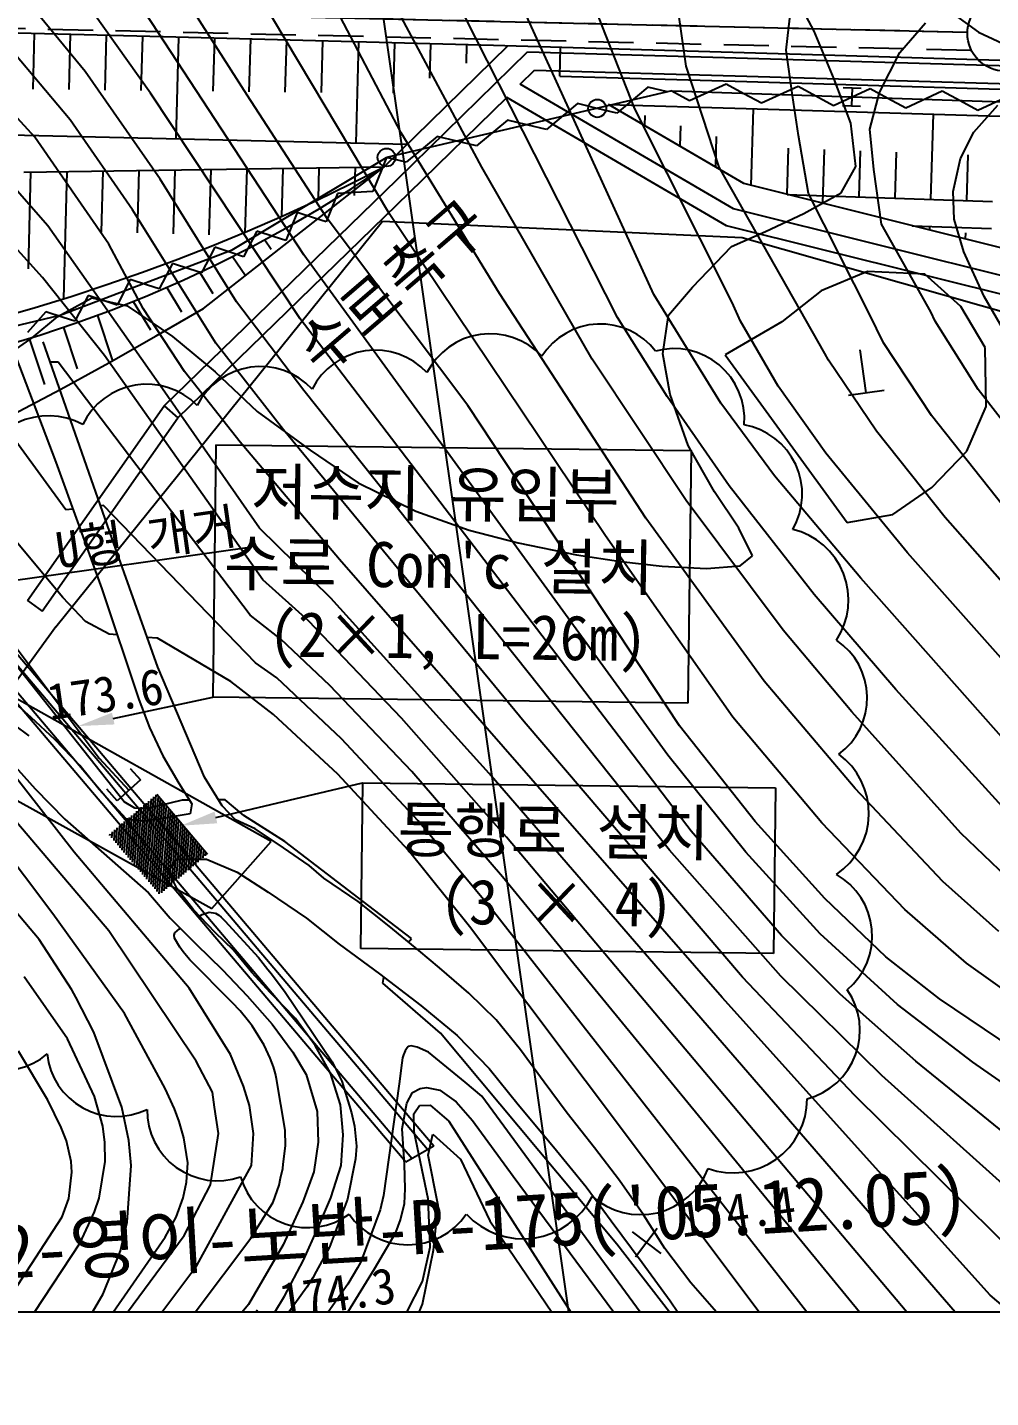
# Model space of a CAD drawing. Header units: millimetres. Extents: x 12262 to 13058, y 1103 to 1809.
# Drawn here: x 12948.3 to 13001.7, y 1401.6 to 1477.6 of the extents above; entities that cross this region are included whole.
import ezdxf
from ezdxf.xclip import XClip

# ---------------------------------------------------------------- set-up
doc = ezdxf.new("R2010")
doc.units = ezdxf.units.MM
doc.header["$LTSCALE"] = 10
doc.header["$MEASUREMENT"] = 0
doc.header["$XCLIPFRAME"] = 2
doc.linetypes.add('HIDDEN', pattern=[0.375, 0.25, -0.125])
doc.layers.add('TX-PAPR', color=2, linetype='Continuous', plot=False)
doc.layers.add('TZ-BASE', color=253, linetype='Continuous')
doc.layers.add('TZ-CABL', color=4, linetype='Continuous')
doc.styles.add('HANA', font='GulimChe.ttf')
doc.linetypes.add('ZIGZAG', pattern='A,0.0001,-0.2,[131,ltypeshp.shx,S=0.2,R=0,X=-0.2,Y=0],-0.4,[131,ltypeshp.shx,S=0.2,R=180,X=0.2,Y=0],-0.2', length=0.8001)

# ---------------------------------------------------------------- blocks, each defined once
blk = doc.blocks.new('JD-GJG5SREGSF3')
at = {"layer": 'TZ-BASE'}
for p, q in [((645.343, -178.789), (593.239, 185.922)), ((603.683, -6.138, -73), (594.579, 4.957, -73)), ((621.229, -9.541, -68), (613.74, 4.719, -68)), ((602.852, -8.82, -74), (592.499, 3.499, -74)), ((620.583, -14.077, -69), (610.031, 3.635, -69)), ((612.678, -7.459, -70), (606.5, 2.247, -70)), ((634.175, -8.209, -64), (630.594, 0.972, -64)), ((646.39, 1.008, -50.588), (653.255, -3.947, -50.588)), ((607.305, -7.337, -72), (603.101, -1.415, -72)), ((635.229, -18.507, -65), (627.392, -1.35, -65)), ((637.034, -5.841, -63), (636.428, -1.597, -63)), ((644.132, -3.903, -67.88), (642.906, -1.579, -67.88)), ((615.813, -16.322, -71), (607.036, -2.896, -71)), ((633.223, -19.783, -66), (624.673, -2.93, -66)), ((642.578, -4.946, -62), (642.853, -2.535, -62)), ((625.694, -11.45, -67), (621.234, -3.149, -67)), ((648.888, -5.076, -61), (650.303, -3.43, -61)), ((600.903, -9.786, -75), (595.482, -3.867, -75)), ((600.864, -4.019, -255), (600.783, -7.123, -255)), ((602.863, -4.071, -255), (602.783, -7.146, -255)), ((604.863, -4.123, -255), (604.783, -7.169, -255)), ((606.862, -4.176, -255), (606.783, -7.191, -255)), ((608.861, -4.228, -255), (608.714, -9.869, -255)), ((610.858, -4.28, -255), (610.775, -7.237, -255)), ((612.857, -4.332, -255), (612.775, -7.259, -255)), ((614.857, -4.384, -255), (614.775, -7.282, -255)), ((616.856, -4.436, -255), (616.776, -7.305, -255)), ((618.855, -4.489, -255), (618.698, -10.11, -255)), ((620.855, -4.541, -255), (620.776, -7.35, -255)), ((645.24, -6.563, -67.88), (644.132, -3.903, -67.88)), ((653.255, -3.947, -50.588), (663.616, -8.866, -50.588)), ((601.611, -14.706, -76), (592.827, -4.696, -76)), ((620.275, -11.438, -255), (627.138, -4.718, -255)), ((620.973, -12.154, -255), (628.23, -5.049, -255)), ((622.854, -4.598, -255), (622.8, -6.512, -255)), ((624.853, -4.654, -255), (624.824, -5.675, -255)), ((628.23, -5.049, -255), (640.435, -5.391, -255)), ((630.019, -6.399, -255), (630.064, -4.8, -255)), ((642.939, -7.472, -62), (642.578, -4.946, -62)), ((647.762, -7.299, -61), (648.888, -5.076, -61)), ((627.818, -6.851, -255), (628.626, -6.06, -255)), ((628.626, -6.06, -255), (640.406, -6.391, -255)), ((638.867, -11.456, -63), (637.034, -5.841, -63)), ((640.435, -5.391, -255), (660.411, -5.991, -255)), ((607.844, -12.121, -73), (603.683, -6.138, -73)), ((630.019, -6.399, -255), (640.397, -6.691, -255)), ((637.217, -7.752), (639.249, -6.819)), ((639.249, -6.819), (640.231, -7.351)), ((640.397, -6.691, -255), (660.37, -7.291, -255)), ((640.406, -6.391, -255), (660.38, -6.991, -255)), ((646.172, -9.014, -67.88), (645.24, -6.563, -67.88)), ((601.33, -17.564, -77), (591.731, -7.03, -77)), ((615.615, -19.87, -72), (607.305, -7.337, -72)), ((617.123, -14.298, -70), (612.678, -7.459, -70)), ((636.234, -7.219), (620.408, -10.91)), ((621.671, -12.87, -255), (627.077, -7.577, -255)), ((639.276, -14.697, -255), (627.077, -7.577, -255)), ((639.657, -13.761, -255), (627.818, -6.851, -255)), ((634.903, -7.016), (633.182, -8.444)), ((635.99, -7.275), (634.903, -7.016)), ((636.234, -7.219), (699.531, -9.32)), ((636.234, -7.219), (637.217, -7.752)), ((640.231, -7.351), (641.214, -7.884)), ((641.214, -7.884), (643.246, -6.951)), ((643.257, -9.695, -62), (642.939, -7.472, -62)), ((643.246, -6.951), (644.229, -7.484)), ((644.229, -7.484), (645.212, -8.017)), ((645.212, -8.017), (647.244, -7.084)), ((645.745, -7.034), (646.744, -7.067)), ((646.245, -7.051), (646.212, -8.05)), ((647.227, -9.334, -61), (647.762, -7.299, -61)), ((647.244, -7.084), (648.227, -7.617)), ((649.21, -8.15), (651.242, -7.217)), ((651.242, -7.217), (652.225, -7.75)), ((653.208, -8.283), (655.24, -7.349)), ((631.007, -7.924), (629.287, -9.352)), ((632.095, -8.184), (631.007, -7.924)), ((633.182, -8.444), (632.095, -8.184)), ((632.72, -7.976, -255), (640.354, -8.19, -255)), ((640.229, -12.358, -255), (632.72, -7.976, -255)), ((639.588, -18.96, -64), (634.175, -8.209, -64)), ((640.354, -8.19, -255), (660.324, -8.79, -255)), ((640.751, -8.202, -255), (640.623, -12.457, -255)), ((645.712, -8.034), (646.711, -8.067)), ((648.227, -7.617), (649.21, -8.15)), ((652.225, -7.75), (653.208, -8.283)), ((652.995, -9.505, -60), (654.322, -8.005, -60)), ((606.324, -13.815, -74), (602.852, -8.82, -74)), ((627.112, -8.833), (625.391, -10.261)), ((628.199, -9.093), (627.112, -8.833)), ((629.287, -9.352), (628.199, -9.093)), ((634.737, -8.572, -255), (634.72, -9.143, -255)), ((646.446, -11.416, -67.88), (646.172, -9.014, -67.88)), ((650.738, -8.502, -255), (650.586, -13.229, -255)), ((580.373, -9.186, -255), (621.561, -10.179, -255)), ((605, -15.721, -75), (600.903, -9.786, -75)), ((626.673, -18.458, -68), (621.229, -9.541, -68)), ((623.216, -9.741), (621.496, -11.17)), ((624.304, -10.001), (623.216, -9.741)), ((636.721, -9.158, -255), (636.687, -10.291, -255)), ((638.704, -9.744, -255), (638.653, -11.439, -255)), ((643.82, -12.914, -62), (643.257, -9.695, -62)), ((647.444, -11.572, -61), (647.227, -9.334, -61)), ((652.243, -10.968, -60), (652.995, -9.505, -60)), ((625.391, -10.261), (624.304, -10.001)), ((642.686, -10.401, -255), (642.609, -12.954, -255)), ((644.685, -10.473, -255), (644.595, -13.45, -255)), ((646.684, -10.544, -255), (646.607, -13.094, -255)), ((648.682, -10.616, -255), (648.606, -13.162, -255)), ((611.846, -16.043), (620.408, -10.91)), ((620.408, -10.91), (619.649, -12.804)), ((621.496, -11.17), (620.408, -10.91)), ((651.845, -12.801, -60), (652.243, -10.968, -60)), ((652.666, -10.758, -255), (652.585, -13.298, -255)), ((600.288, -11.717, -255), (620.275, -11.438, -255)), ((600.663, -11.711, -255), (600.523, -17.087, -255)), ((602.665, -11.683, -255), (602.48, -18.755, -255)), ((604.666, -11.656, -255), (604.577, -15.054, -255)), ((606.668, -11.628, -255), (606.577, -15.102, -255)), ((612.09, -18.918, -73), (607.844, -12.121, -73)), ((608.067, -24.701, -255), (620.973, -12.154, -255)), ((608.669, -11.6, -255), (608.576, -15.15, -255)), ((610.246, -19.295, -255), (620.275, -11.438, -255)), ((610.653, -11.572, -255), (610.552, -15.198, -255)), ((612.655, -11.544, -255), (612.555, -15.107, -255)), ((614.657, -11.516, -255), (614.582, -14.162, -255)), ((616.658, -11.488, -255), (616.61, -13.217, -255)), ((618.66, -11.46, -255), (618.616, -13.027, -255)), ((631.823, -22.097, -67), (625.694, -11.45, -67)), ((644.727, -21.784, -63), (638.867, -11.456, -63)), ((645.624, -12.878, -67.88), (646.446, -11.416, -67.88)), ((647.877, -14.603, -61), (647.444, -11.572, -61)), ((608.832, -25.352, -255), (621.671, -12.87, -255)), ((617.695, -12.918), (617.061, -14.486)), ((619.649, -12.804), (617.695, -12.918)), ((660.05, -17.316, -255), (640.229, -12.358, -255)), ((643.568, -14.029, -67.88), (645.624, -12.878, -67.88)), ((647.197, -19.598, -62), (643.82, -12.914, -62)), ((651.907, -14.335, -60), (651.845, -12.801, -60)), ((642.629, -12.958, -255), (654.017, -13.346, -255)), ((602.061, -36.957), (620.191, -14.437)), ((610.932, -21.208, -74), (606.324, -13.815, -74)), ((615.456, -13.958), (614.822, -15.526)), ((616.413, -14.271), (615.456, -13.958)), ((617.061, -14.486), (616.413, -14.271)), ((624.919, -24.671, -70), (617.123, -14.298, -70)), ((620.191, -14.437), (640.138, -15.357)), ((632.556, -31.903, -69), (620.583, -14.077, -69)), ((659.672, -18.767, -255), (639.657, -13.761, -255)), ((641.441, -15.022, -67.88), (643.568, -14.029, -67.88)), ((652.441, -16.143, -60), (651.907, -14.335, -60)), ((607.978, -23.754, -76), (601.611, -14.706, -76)), ((613.217, -14.999), (612.481, -16.421)), ((614.174, -15.312), (613.217, -14.999)), ((659.42, -19.735, -255), (639.276, -14.697, -255)), ((639.538, -15.86, -67.88), (641.441, -15.022, -67.88)), ((650.606, -19.472, -61), (647.877, -14.603, -61)), ((649.576, -14.696, -255), (653.964, -14.845, -255)), ((650.538, -14.729, -255), (650.531, -14.935, -255)), ((652.527, -15.084, -255), (652.516, -15.431, -255)), ((606.898, -19.295, -75), (605, -15.721, -75)), ((610.876, -15.893), (610.14, -17.315)), ((611.832, -16.206), (610.876, -15.893)), ((613.658, -15.477, -255), (614.012, -15.992, -255)), ((614.822, -15.526), (614.174, -15.312)), ((637.375, -18.105, -67.88), (639.538, -15.86, -67.88)), ((640.138, -15.357), (659.932, -20.994)), ((602.306, -19.662, -67.88), (611.846, -16.043)), ((612.481, -16.421), (611.832, -16.206)), ((611.871, -16.409, -255), (612.592, -17.457, -255)), ((636.015, -44.076, -71), (615.813, -16.322, -71)), ((653.559, -18.618, -60), (652.441, -16.143, -60)), ((608.534, -16.788), (607.798, -18.21)), ((609.491, -17.101), (608.534, -16.788)), ((610.14, -17.315), (609.491, -17.101)), ((610.052, -17.293, -255), (610.77, -18.462, -255)), ((647.096, -17.248, -62.311), (644.516, -18.311, -62.311)), ((650.274, -17.391, -62.311), (647.096, -17.248, -62.311)), ((652.272, -19.19, -62.311), (650.274, -17.391, -62.311)), ((604.768, -21.895, -77), (601.33, -17.564, -77)), ((606.193, -17.682), (605.457, -19.104)), ((607.15, -17.995), (606.193, -17.682)), ((607.798, -18.21), (607.15, -17.995)), ((608.215, -18.124, -255), (609.041, -19.469, -255)), ((636.06, -19.668, -67.88), (637.375, -18.105, -67.88)), ((602.182, -19.73, -67.88), (604.055, -18.703, -67.88)), ((603.852, -18.577), (603.116, -19.999)), ((604.808, -18.89), (603.852, -18.577)), ((604.055, -18.703, -67.88), (606.028, -19.149, -67.88)), ((605.457, -19.104), (604.808, -18.89)), ((606.348, -18.907, -255), (607.312, -20.475, -255)), ((615.82, -23.843, -73), (612.09, -18.918, -73)), ((634.789, -30.93, -68), (626.673, -18.458, -68)), ((638.949, -24.549, -65), (635.229, -18.507, -65)), ((640.052, -19.997, -64), (639.588, -18.96, -64)), ((644.516, -18.311, -62.311), (642.33, -20.036, -62.311)), ((655.536, -22.041, -60), (653.559, -18.618, -60)), ((590.276, -22.554), (602.306, -19.662, -67.88)), ((601.51, -19.472), (600.482, -20.623)), ((600.749, -20.927, -67.88), (602.182, -19.73, -67.88)), ((602.467, -19.785), (601.51, -19.472)), ((604.365, -19.672, -255), (605.206, -22.191, -255)), ((606.028, -19.149, -67.88), (608.538, -20.849, -67.88)), ((609.194, -22.787, -75), (606.898, -19.295, -75)), ((635.74, -21.806, -67.88), (636.06, -19.668, -67.88)), ((647.98, -21.2, -62), (647.197, -19.598, -62)), ((650.847, -19.99, -61), (650.606, -19.472, -61)), ((653.617, -21.455, -62.311), (652.272, -19.19, -62.311)), ((603.116, -19.999), (602.467, -19.785)), ((602.479, -20.339, -255), (603.248, -22.643, -255)), ((637.304, -48.308, -72), (615.615, -19.87, -72)), ((635.972, -24.173, -66), (633.223, -19.783, -66)), ((642.33, -20.036, -62.311), (639.188, -21.856, -62.311)), ((642.133, -23.601, -64), (640.052, -19.997, -64)), ((653.228, -23.788, -61), (650.847, -19.99, -61)), ((597.392, -23.269, -67.88), (600.749, -20.927, -67.88)), ((600.575, -20.953, -255), (601.431, -23.514, -255)), ((605.175, -32.026, -78.779), (601.368, -21.138, -78.779)), ((608.538, -20.849, -67.88), (610.903, -22.806, -67.88)), ((614.687, -26.034, -74), (610.932, -21.208, -74)), ((650.642, -25.234, -62), (647.98, -21.2, -62)), ((599.835, -21.97, -80.777), (602.053, -27.825, -80.777)), ((613.546, -34.354, -77), (604.768, -21.895, -77)), ((636.143, -24.059, -67.88), (635.74, -21.806, -67.88)), ((639.188, -21.856, -62.311), (645.956, -31.177, -62.311)), ((644.928, -22.165, -63), (644.727, -21.784, -63)), ((647.021, -23.964, -61.505), (646.682, -21.588, -61.505)), ((653.681, -24.734, -62.311), (653.617, -21.455, -62.311)), ((602.19, -22.264, -78), (601.762, -22.267, -78)), ((612.843, -36.312, -78), (602.19, -22.264, -78)), ((612.28, -26.706, -75), (609.194, -22.787, -75)), ((610.903, -22.806, -67.88), (613.234, -25.017, -67.88)), ((637.032, -29.951, -67), (631.823, -22.097, -67)), ((647.595, -26.104, -63), (644.928, -22.165, -63)), ((613.366, -31.492, -76), (607.978, -23.754, -76)), ((636.107, -49.351, -73), (615.82, -23.843, -73)), ((639.414, -29.14, -66), (635.972, -24.173, -66)), ((637.136, -26.888, -67.88), (636.143, -24.059, -67.88)), ((644.773, -27.316, -64), (642.133, -23.601, -64)), ((646.031, -24.106, -61.505), (648.011, -23.823, -61.505)), ((656.761, -28.348, -61), (653.228, -23.788, -61)), ((602.61, -30.47, -79), (598.559, -24.912, -79)), ((600.489, -35.507, -255), (608.067, -24.701, -255)), ((608.067, -24.701, -255), (608.832, -25.352, -255)), ((613.234, -25.017, -67.88), (616.165, -27.161, -67.88)), ((636.658, -42.456, -70), (624.919, -24.671, -70)), ((641.935, -28.579, -65), (638.949, -24.549, -65)), ((652.596, -27.215, -62.311), (653.681, -24.734, -62.311)), ((601.308, -36.081, -255), (608.832, -25.352, -255)), ((654.599, -30.219, -62), (650.642, -25.234, -62)), ((628.046, -42.241, -74), (614.687, -26.034, -74)), ((651.402, -30.892, -63), (647.595, -26.104, -63)), ((610.939, -26.856, -33.395), (610.767, -40.871, -33.395)), ((610.939, -26.856, -33.395), (637.3, -27.178, -33.395)), ((617.794, -33.219, -75), (612.28, -26.706, -75)), ((616.165, -27.161, -67.88), (618.826, -28.973, -67.88)), ((637.3, -27.178, -33.395), (637.129, -41.193, -33.395)), ((638.607, -29.466, -67.88), (637.136, -26.888, -67.88)), ((649.311, -32.858, -64), (644.773, -27.316, -64)), ((650.666, -29.232, -62.311), (652.596, -27.215, -62.311)), ((602.053, -27.825, -80.777), (604.616, -34.853, -80.777)), ((646.722, -34.26, -65), (641.935, -28.579, -65)), ((618.826, -28.973, -67.88), (622.038, -30.543, -67.88)), ((639.946, -31.491, -67.88), (638.607, -29.466, -67.88)), ((644.133, -35.157, -66), (639.414, -29.14, -66)), ((648.492, -30.718, -62.311), (650.666, -29.232, -62.311)), ((604.706, -30.233, -79), (604.554, -30.251, -79)), ((613.143, -38.951, -79), (604.706, -30.233, -79)), ((642.419, -37.137, -67), (637.032, -29.951, -67)), ((603.002, -30.426, -79), (602.61, -30.47, -79)), ((622.038, -30.543, -67.88), (625.002, -31.6, -67.88)), ((641.362, -39.973, -68), (634.789, -30.93, -68)), ((645.956, -31.177, -62.311), (648.492, -30.718, -62.311)), ((658.168, -38.595, -63), (651.402, -30.892, -63)), ((602.447, -35.338, -80), (599.482, -31.759, -80)), ((617.32, -35.367, -76), (613.366, -31.492, -76)), ((625.002, -31.6, -67.88), (627.718, -32.293, -67.88)), ((639.618, -41.964, -69), (632.556, -31.903, -69)), ((640.705, -33.014, -67.88), (639.946, -31.491, -67.88)), ((599.562, -34.411), (612.683, -32.553)), ((607.718, -39.199, -78.779), (605.175, -32.026, -78.779)), ((627.718, -32.293, -67.88), (630.956, -32.962, -67.88)), ((639.037, -57.532, -75), (617.794, -33.219, -75)), ((630.956, -32.962, -67.88), (633.4, -33.34, -67.88)), ((633.4, -33.34, -67.88), (635.696, -33.589, -67.88)), ((640.021, -33.57, -67.88), (640.705, -33.014, -67.88)), ((658.85, -43.6, -64), (649.311, -32.858, -64)), ((635.696, -33.589, -67.88), (638.153, -33.729, -67.88)), ((638.153, -33.729, -67.88), (640.021, -33.57, -67.88)), ((604.616, -34.853, -80.777), (606.666, -41, -80.777)), ((616.074, -36.633, -77), (613.546, -34.354, -77)), ((658.062, -47.077, -65), (646.722, -34.26, -65)), ((600.489, -35.507, -255), (601.308, -36.081, -255)), ((603.706, -36.662, -80), (602.447, -35.338, -80)), ((626.106, -45.108, -76), (617.32, -35.367, -76)), ((648.655, -40.444, -66), (644.133, -35.157, -66)), ((598.562, -36.387, -255), (604.46, -44.252, -255)), ((614.537, -37.635, -78), (612.843, -36.312, -78)), ((602.061, -36.957, -255), (578.936, -68.779, -255)), ((600.749, -40.212, -81), (598.299, -37.136, -81)), ((598.827, -37.197), (623.024, -65.756, -172.15)), ((605.012, -37.373, -80), (603.706, -36.662, -80)), ((621.242, -42.022, -77), (616.074, -36.633, -77)), ((646.217, -41.676, -67), (642.419, -37.137, -67)), ((597.599, -37.87), (621.82, -66.457, -172.315)), ((598.476, -37.389), (622.68, -65.956, -172.197)), ((605.469, -37.411, -80), (605.012, -37.373, -80)), ((607.698, -37.594, -80), (607.132, -37.547, -80)), ((611.766, -39.985, -80), (607.698, -37.594, -80)), ((617.258, -40.223, -78), (614.537, -37.635, -78)), ((597.249, -38.063), (621.476, -66.657, -172.362)), ((605.005, -53.838, -83), (592.804, -39.476, -83)), ((610.309, -45.307, -78.779), (607.718, -39.199, -78.779)), ((614.314, -39.793, -79), (613.143, -38.951, -79)), ((605.844, -46.671, -81), (600.749, -40.212, -81)), ((614.14, -41.824, -80), (611.766, -39.985, -80)), ((617.907, -43.181, -79), (614.314, -39.793, -79)), ((621.817, -44.992, -78), (617.258, -40.223, -78)), ((646.401, -45.926, -68), (641.362, -39.973, -68)), ((600.687, -41.994, -82.014), (598.915, -40.416, -82.014)), ((614.006, -48.865), (598.969, -40.434)), ((605.249, -42.05, -31.777), (610.767, -40.871, -31.777)), ((606.666, -41, -80.777), (607.257, -42.538, -80.777)), ((637.129, -41.193, -33.395), (610.767, -40.871, -33.395)), ((656.419, -48.983, -66), (648.655, -40.444, -66)), ((598.961, -41.816, -81.447), (600.561, -43.016, -81.447)), ((617.7, -45.143, -80), (614.14, -41.824, -80)), ((652.266, -48.409, -67), (646.217, -41.676, -67)), ((602, -43.214, -82.014), (600.687, -41.994, -82.014)), ((607.257, -42.538, -80.777), (607.99, -44.113, -80.777)), ((627.063, -48.627, -77), (621.242, -42.022, -77)), ((640.153, -56.401, -74), (628.046, -42.241, -74)), ((640.868, -47.765, -70), (636.658, -42.456, -70)), ((644.55, -47.844, -69), (639.618, -41.964, -69)), ((603.389, -44.655, -82.014), (602, -43.214, -82.014)), ((622.161, -47.723, -79), (617.907, -43.181, -79)), ((599.18, -44.008, -81.595), (600.924, -45.943, -81.595)), ((640.34, -49.46, -71), (636.015, -44.076, -71)), ((603.076, -49.459, -82), (599.426, -44.767, -82)), ((604.474, -45.989, -82.014), (603.389, -44.655, -82.014)), ((604.46, -44.252, -255), (606.115, -46.03, -255)), ((606.194, -44.813, -255), (606.764, -45.449, -255)), ((607.99, -44.113, -80.777), (608.88, -45.635, -80.777)), ((601.142, -54.314, -85), (593.441, -45.247, -85)), ((601.889, -52.894, -84), (596.167, -45.285, -84)), ((606.764, -45.449, -255), (605.467, -46.611, -255)), ((611.281, -46.895, -78.779), (610.309, -45.307, -78.779)), ((610.941, -47.539, -77.222), (619.071, -45.622, -77.222)), ((621.63, -49.376, -80), (617.7, -45.143, -80)), ((619.071, -45.622, -77.222), (618.959, -54.812, -77.222)), ((619.071, -45.622, -77.222), (641.981, -45.903, -77.222)), ((626.838, -50.838, -78), (621.817, -44.992, -78)), ((652.374, -75.479, -76), (626.106, -45.108, -76)), ((598.901, -46.049), (610.714, -52.597)), ((600.924, -45.943, -81.595), (602.554, -47.63, -81.595)), ((605.957, -47.614, -80.777), (604.474, -45.989, -80.777)), ((605.467, -46.611, -255), (604.897, -45.976, -255)), ((607.233, -51.104, -77.222), (607.631, -46.283, -77.222)), ((607.347, -51.239, -77.222), (607.751, -46.349, -77.222)), ((607.669, -46.251, -77.222), (610.481, -49.571, -77.222)), ((608.88, -45.635, -80.777), (609.615, -46.785, -80.777)), ((641.981, -45.903, -77.222), (641.869, -55.092, -77.222)), ((651.263, -51.097, -68), (646.401, -45.926, -68)), ((606.454, -47.031, -81), (605.844, -46.671, -81)), ((606.433, -50.16, -77.222), (606.687, -47.083, -77.222)), ((607.163, -47.041, -81), (606.454, -47.031, -81)), ((606.547, -50.295, -77.222), (606.822, -46.969, -77.222)), ((606.661, -50.43, -77.222), (606.957, -46.854, -77.222)), ((606.776, -50.565, -77.222), (607.092, -46.74, -77.222)), ((606.89, -50.7, -77.222), (607.227, -46.626, -77.222)), ((607.004, -50.835, -77.222), (607.362, -46.512, -77.222)), ((607.118, -50.969, -77.222), (607.497, -46.397, -77.222)), ((609.071, -46.582, -81), (607.163, -47.041, -81)), ((607.461, -51.374, -77.222), (607.866, -46.484, -77.222)), ((607.576, -51.509, -77.222), (607.98, -46.619, -77.222)), ((607.69, -51.644, -77.222), (608.094, -46.753, -77.222)), ((607.804, -51.779, -77.222), (608.208, -46.888, -77.222)), ((607.934, -51.729, -77.222), (608.323, -47.023, -77.222)), ((609.483, -46.579, -81), (609.071, -46.582, -81)), ((609.615, -46.785, -80.777), (609.522, -47.346, -80.777)), ((611.454, -46.567, -81), (611.081, -46.569, -81)), ((612.028, -47.678, -78.779), (611.281, -46.895, -78.779)), ((612.499, -47.428, -81), (611.454, -46.567, -81)), ((602.554, -47.63, -80.148), (607.207, -51.714, -80.148)), ((605.633, -49.216, -77.222), (605.743, -47.883, -77.222)), ((605.747, -49.351, -77.222), (605.878, -47.769, -77.222)), ((605.861, -49.486, -77.222), (606.013, -47.654, -77.222)), ((606.463, -47.699, -80.777), (605.957, -47.614, -80.777)), ((605.976, -49.621, -77.222), (606.148, -47.54, -77.222)), ((606.09, -49.756, -77.222), (606.283, -47.426, -77.222)), ((606.204, -49.89, -77.222), (606.418, -47.311, -77.222)), ((606.319, -50.025, -77.222), (606.552, -47.197, -77.222)), ((607.086, -47.744, -80.777), (606.463, -47.699, -80.777)), ((609.522, -47.346, -80.777), (607.086, -47.744, -80.777)), ((608.069, -51.615, -77.222), (608.437, -47.158, -77.222)), ((608.203, -51.501, -77.222), (608.551, -47.293, -77.222)), ((608.338, -51.387, -77.222), (608.666, -47.428, -77.222)), ((608.473, -51.272, -77.222), (608.78, -47.563, -77.222)), ((608.608, -51.158, -77.222), (608.894, -47.698, -77.222)), ((608.743, -51.044, -77.222), (609.008, -47.832, -77.222)), ((613.127, -48.174, -78.779), (612.028, -47.678, -78.779)), ((614.77, -48.877, -81), (612.499, -47.428, -81)), ((626.334, -52.763, -79), (622.161, -47.723, -79)), ((644.726, -52.046, -70), (640.868, -47.765, -70)), ((649.155, -52.653, -69), (644.55, -47.844, -69)), ((605.062, -48.542, -77.222), (605.069, -48.454, -77.222)), ((605.176, -48.677, -77.222), (605.204, -48.34, -77.222)), ((605.29, -48.811, -77.222), (605.339, -48.226, -77.222)), ((605.404, -48.946, -77.222), (605.473, -48.111, -77.222)), ((605.519, -49.081, -77.222), (605.608, -47.997, -77.222)), ((608.878, -50.929, -77.222), (609.123, -47.967, -77.222)), ((609.013, -50.815, -77.222), (609.237, -48.102, -77.222)), ((609.148, -50.701, -77.222), (609.351, -48.237, -77.222)), ((609.282, -50.587, -77.222), (609.465, -48.372, -77.222)), ((609.417, -50.472, -77.222), (609.58, -48.507, -77.222)), ((609.552, -50.358, -77.222), (609.694, -48.642, -77.222)), ((614.687, -49.23, -78.779), (613.127, -48.174, -78.779)), ((651.05, -77.103, -77), (627.063, -48.627, -77)), ((642.318, -54.082, -72), (637.304, -48.308, -72)), ((656.036, -52.034, -67), (652.266, -48.409, -67)), ((609.687, -50.244, -77.222), (609.808, -48.777, -77.222)), ((609.822, -50.13, -77.222), (609.923, -48.911, -77.222)), ((609.957, -50.015, -77.222), (610.037, -49.046, -77.222)), ((610.092, -49.901, -77.222), (610.151, -49.181, -77.222)), ((610.227, -49.787, -77.222), (610.265, -49.316, -77.222)), ((610.714, -52.597), (614.006, -48.865)), ((616.108, -50.213, -78.779), (614.687, -49.23, -78.779)), ((621.79, -54.256, -81), (614.77, -48.877, -81)), ((625.007, -53.595, -80), (621.63, -49.376, -80)), ((642.281, -56.344, -73), (636.107, -49.351, -73)), ((609.464, -57.018, -82), (603.076, -49.459, -82)), ((608.29, -50.509, -77.222), (608.765, -49.851, -77.222)), ((608.765, -49.851, -77.222), (610.428, -49.85, -77.222)), ((610.361, -49.672, -77.222), (610.38, -49.451, -77.222)), ((610.428, -49.85, -77.222), (612.125, -50.573, -77.222)), ((644.464, -53.999, -71), (640.34, -49.46, -71)), ((608.787, -51.498, -77.222), (608.29, -50.509, -77.222)), ((612.125, -50.573, -77.222), (613.844, -51.687, -77.222)), ((616.939, -50.915, -78.779), (616.108, -50.213, -78.779)), ((618.838, -52.201, -78.779), (616.939, -50.915, -78.779)), ((649.612, -78.617, -78), (626.838, -50.838, -78)), ((609.703, -52.673, -77.222), (608.787, -51.498, -77.222)), ((613.844, -51.687, -77.222), (615.962, -53.132, -77.222)), ((654.379, -53.876, -68), (651.263, -51.097, -68)), ((607.207, -51.714, -80.148), (608.405, -53.13, -80.148)), ((620.56, -53.574, -78.779), (618.838, -52.201, -78.779)), ((648.116, -55.27, -70), (644.726, -52.046, -70)), ((605.867, -58.418, -84), (601.889, -52.894, -84)), ((608.405, -53.13, -80.148), (609.84, -54.576, -80.148)), ((610.906, -53.922, -77.222), (609.703, -52.673, -77.222)), ((610.033, -53.015, -81), (610.184, -52.919, -81)), ((610.184, -52.919, -81), (610.56, -52.801, -81)), ((610.56, -52.801, -81), (610.913, -52.851, -81)), ((610.913, -52.851, -81), (611.109, -52.962, -81)), ((611.109, -52.962, -81), (611.243, -53.065, -81)), ((611.243, -53.065, -81), (611.446, -53.284, -81)), ((615.962, -53.132, -77.222), (617.785, -54.574, -77.222)), ((644.349, -75.792, -79), (626.334, -52.763, -79)), ((652.592, -55.619, -69), (649.155, -52.653, -69)), ((609.855, -61.058, -83), (605.005, -53.838, -83)), ((608.626, -54.08, -81), (608.668, -53.937, -81)), ((608.668, -53.937, -81), (608.788, -53.827, -81)), ((608.788, -53.827, -81), (608.93, -53.719, -81)), ((608.93, -53.719, -81), (608.967, -53.696, -81)), ((611.921, -54.906, -77.222), (610.906, -53.922, -77.222)), ((611.446, -53.284, -81), (613.302, -55.319, -81)), ((622.193, -54.917, -78.779), (620.56, -53.574, -78.779)), ((644.195, -79.154, -80), (625.007, -53.595, -80)), ((602.957, -57.106, -85), (601.142, -54.314, -85)), ((608.648, -54.231, -81), (608.626, -54.08, -81)), ((608.937, -54.736, -81), (608.648, -54.231, -81)), ((609.135, -54.997, -81), (608.937, -54.736, -81)), ((609.84, -54.576, -80.148), (611.316, -55.991, -80.148)), ((617.785, -54.574, -77.222), (620.026, -56.219, -77.222)), ((621.629, -54.453, -81), (621.79, -54.256, -81)), ((645.583, -57.35, -72), (642.318, -54.082, -72)), ((648.747, -57.918, -71), (644.464, -53.999, -71)), ((609.496, -55.448, -81), (609.135, -54.997, -81)), ((611.837, -57.805, -81), (609.496, -55.448, -81)), ((612.939, -56.15, -77.222), (611.921, -54.906, -77.222)), ((613.302, -55.319, -81), (613.825, -55.985, -81)), ((641.869, -55.092, -77.222), (618.959, -54.812, -77.222)), ((623.34, -55.882, -78.779), (622.193, -54.917, -78.779)), ((651.081, -57.611, -70), (648.116, -55.27, -70)), ((611.316, -55.991, -80.148), (612.675, -57.445, -80.148)), ((613.974, -57.266, -77.222), (612.939, -56.15, -77.222)), ((613.825, -55.985, -81), (614.025, -56.224, -81)), ((614.025, -56.224, -81), (614.794, -57.24, -81)), ((620.026, -56.219, -77.222), (622.305, -57.981, -77.222)), ((624.982, -57.3, -78.779), (623.34, -55.882, -78.779)), ((656.641, -58.526, -69), (652.592, -55.619, -69)), ((602.709, -59.823, -86), (600.306, -56.379, -86)), ((611.758, -60.693, -82), (609.464, -57.018, -82)), ((620.202, -56.729, -81), (620.257, -56.398, -81)), ((623.396, -59.512, -81), (620.202, -56.729, -81)), ((646.395, -62.976, -74), (640.153, -56.401, -74)), ((647.878, -61.864, -73), (642.281, -56.344, -73)), ((603.176, -57.517, -85), (602.957, -57.106, -85)), ((604.178, -59.456, -85), (603.176, -57.517, -85)), ((612.675, -57.445, -80.148), (614.057, -59.014, -80.148)), ((615.354, -58.705, -77.222), (613.974, -57.266, -77.222)), ((614.794, -57.24, -81), (617.394, -61.093, -81)), ((626.487, -58.774, -78.779), (624.982, -57.3, -78.779)), ((653.892, -74.055, -75), (639.037, -57.532, -75)), ((649.769, -61.072, -72), (645.583, -57.35, -72)), ((655.234, -60.396, -70), (651.081, -57.611, -70)), ((608.127, -62.585, -84), (605.867, -58.418, -84)), ((612.28, -58.269, -81), (611.837, -57.805, -81)), ((612.752, -58.842, -81), (612.28, -58.269, -81)), ((622.305, -57.981, -77.222), (624.322, -59.633, -77.222)), ((652.926, -61.123, -71), (648.747, -57.918, -71)), ((612.949, -59.102, -81), (612.752, -58.842, -81)), ((613.627, -60.17, -81), (612.949, -59.102, -81)), ((614.057, -59.014, -80.148), (615.218, -60.572, -80.148)), ((616.45, -60.199, -77.222), (615.354, -58.705, -77.222)), ((627.838, -60.431, -78.779), (626.487, -58.774, -78.779)), ((604.215, -63.017, -86), (602.709, -59.823, -86)), ((605.718, -63.627, -85), (604.178, -59.456, -85)), ((633.189, -71.219, -81), (623.396, -59.512, -81)), ((624.322, -59.633, -77.222), (626.11, -61.478, -77.222)), ((601.624, -63.23, -87), (599.989, -60.506, -87)), ((612.475, -62.453, -82), (611.758, -60.693, -82)), ((613.95, -60.892, -81), (613.627, -60.17, -81)), ((615.218, -60.572, -80.148), (615.941, -61.813, -80.148)), ((617.3, -61.734, -77.222), (616.45, -60.199, -77.222)), ((621.342, -60.708, -82), (621.299, -60.871, -82)), ((621.437, -60.487, -82), (621.342, -60.708, -82)), ((621.517, -60.372, -82), (621.437, -60.487, -82)), ((621.617, -60.259, -82), (621.517, -60.372, -82)), ((621.77, -60.216, -82), (621.617, -60.259, -82)), ((622.1, -60.283, -82), (621.77, -60.216, -82)), ((622.739, -60.562, -82), (622.1, -60.283, -82)), ((624.772, -62.226, -82), (622.739, -60.562, -82)), ((629.152, -62.231, -78.779), (627.838, -60.431, -78.779)), ((610.754, -62.792, -83), (609.855, -61.058, -83)), ((614.136, -61.383, -81), (613.95, -60.892, -81)), ((614.254, -61.759, -81), (614.136, -61.383, -81)), ((617.394, -61.093, -81), (617.921, -62.181, -81)), ((621.259, -61.161, -82), (621.118, -62.328, -82)), ((621.299, -60.871, -82), (621.259, -61.161, -82)), ((626.11, -61.478, -77.222), (627.714, -63.464, -77.222)), ((658.23, -67.935, -72), (649.769, -61.072, -72)), ((660.706, -66.521, -71), (652.926, -61.123, -71)), ((614.299, -62.041, -81), (614.254, -61.759, -81)), ((614.793, -64.903, -81), (614.299, -62.041, -81)), ((615.941, -61.813, -80.148), (616.557, -63.854, -80.148)), ((617.862, -63.491, -77.222), (617.3, -61.734, -77.222)), ((617.921, -62.181, -81), (618.463, -63.929, -81)), ((621.118, -62.328, -82), (620.242, -68.515, -82)), ((625.704, -63.013, -82), (624.772, -62.226, -82)), ((630.421, -63.951, -78.779), (629.152, -62.231, -78.779)), ((657.671, -70.65, -73), (647.878, -61.864, -73)), ((604.664, -64.666, -86), (604.215, -63.017, -86)), ((608.648, -63.715, -84), (608.127, -62.585, -84)), ((610.871, -63.613, -83), (610.754, -62.792, -83)), ((612.814, -63.521, -82), (612.475, -62.453, -82)), ((621.527, -63.403, -83), (621.848, -62.797, -83)), ((621.848, -62.797, -83), (622.276, -62.583, -83)), ((622.276, -62.583, -83), (622.626, -62.533, -83)), ((622.626, -62.533, -83), (623.36, -62.683, -83)), ((623.36, -62.683, -83), (624.266, -63.317, -83)), ((637.871, -79.626, -82), (625.704, -63.013, -82)), ((656.329, -72.802, -74), (646.395, -62.976, -74)), ((602.366, -64.751, -87), (601.624, -63.23, -87)), ((606.121, -65.461, -85), (605.718, -63.627, -85)), ((608.913, -64.408, -84), (608.648, -63.715, -84)), ((611.08, -65.072, -83), (610.871, -63.613, -83)), ((613.035, -65.072, -82), (612.814, -63.521, -82)), ((616.557, -63.854, -80.148), (616.608, -65.561, -80.148)), ((618.011, -65.154, -77.222), (617.862, -63.491, -77.222)), ((621.271, -64.815, -83), (621.527, -63.403, -83)), ((621.925, -63.992, -84), (622.23, -63.527, -84)), ((622.23, -63.527, -84), (622.827, -63.509, -84)), ((622.827, -63.509, -84), (623.865, -64.399, -84)), ((624.266, -63.317, -83), (625.179, -64.358, -83)), ((627.714, -63.464, -77.222), (629.676, -65.811, -77.222)), ((609.168, -65.311, -84), (608.913, -64.408, -84)), ((618.463, -63.929, -81), (618.635, -64.673, -81)), ((621.944, -64.988, -84), (621.925, -63.992, -84)), ((623.865, -64.399, -84), (632.506, -77.925, -84)), ((625.179, -64.358, -83), (627.426, -67.454, -83)), ((631.94, -65.87, -78.779), (630.421, -63.951, -78.779)), ((602.645, -65.488, -87), (602.366, -64.751, -87)), ((604.772, -65.571, -86), (604.664, -64.666, -86)), ((609.377, -66.715, -84), (609.168, -65.311, -84)), ((610.65, -67.927, -83), (611.08, -65.072, -83)), ((612.918, -66.858, -82), (613.035, -65.072, -82)), ((614.8, -65.772, -81), (614.793, -64.903, -81)), ((617.897, -66.857, -77.222), (618.011, -65.154, -77.222)), ((618.635, -64.673, -81), (618.735, -65.788, -81)), ((621.399, -66.783, -83), (621.271, -64.815, -83)), ((622.726, -68.703, -84), (621.944, -64.988, -84)), ((622.711, -66.274, -255), (622.976, -65.125, -255)), ((622.976, -65.125, -255), (624.521, -66.504, -255)), ((602.911, -66.626, -87), (602.645, -65.488, -87)), ((604.794, -66.633, -86), (604.772, -65.571, -86)), ((606.245, -66.855, -85), (606.121, -65.461, -85)), ((614.682, -66.773, -81), (614.8, -65.772, -81)), ((616.608, -65.561, -80.148), (616.372, -67.211, -80.148)), ((618.735, -65.788, -81), (618.682, -66.479, -81)), ((621.476, -66.657, -172.362), (623.024, -65.756, -172.15)), ((629.676, -65.811, -77.222), (631.487, -68.046, -77.222)), ((633.327, -67.68, -78.779), (631.94, -65.87, -78.779)), ((602.955, -67.225, -87), (602.911, -66.626, -87)), ((604.471, -68.662, -86), (604.794, -66.633, -86)), ((606.022, -69.999, -85), (606.245, -66.855, -85)), ((609.313, -67.786, -84), (609.377, -66.715, -84)), ((609.893, -72.41, -82), (612.918, -66.858, -82)), ((614.648, -67.021, -81), (614.682, -66.773, -81)), ((617.327, -68.649, -77.222), (617.897, -66.857, -77.222)), ((618.682, -66.479, -81), (618.244, -68.726, -81)), ((621.442, -68.152, -83), (621.399, -66.783, -83)), ((623.275, -69.083, -255), (622.711, -66.274, -255)), ((624.521, -66.504, -255), (626.144, -69.924, -255)), ((602.775, -68.682, -87), (602.955, -67.225, -87)), ((614.456, -67.948, -81), (614.531, -67.556, -81)), ((614.531, -67.556, -81), (614.648, -67.021, -81)), ((616.372, -67.211, -80.148), (615.765, -68.867, -80.148)), ((627.426, -67.454, -83), (640.369, -84.909, -83)), ((609.13, -68.651, -84), (609.313, -67.786, -84)), ((609.189, -70.742, -83), (610.65, -67.927, -83)), ((614.114, -68.895, -81), (614.456, -67.948, -81)), ((621.406, -68.972, -83), (621.442, -68.152, -83)), ((631.487, -68.046, -77.222), (632.864, -69.929, -77.222)), ((634.663, -69.594, -78.779), (633.327, -67.68, -78.779)), ((602.421, -69.712, -87), (602.775, -68.682, -87)), ((604.216, -69.432, -86), (604.471, -68.662, -86)), ((608.729, -69.717, -84), (609.13, -68.651, -84)), ((612.886, -70.885, -81), (614.114, -68.895, -81)), ((615.765, -68.867, -80.148), (614.673, -71.254, -80.148)), ((616.606, -70.327, -77.222), (617.327, -68.649, -77.222)), ((618.244, -68.726, -81), (617.242, -71.381, -81)), ((620.242, -68.515, -82), (620.047, -69.314, -82)), ((621.178, -69.87, -83), (621.406, -68.972, -83)), ((622.838, -71.391, -84), (622.726, -68.703, -84)), ((623.019, -71.546, -255), (623.275, -69.083, -255)), ((593.86, -82.775, -87), (602.421, -69.712, -87)), ((603.409, -71.14, -86), (604.216, -69.432, -86)), ((608.129, -70.84, -84), (608.729, -69.717, -84)), ((620.047, -69.314, -82), (618.991, -72.195, -82)), ((620.921, -70.569, -83), (621.178, -69.87, -83)), ((626.144, -69.924, -255), (632.91, -79.912, -255)), ((632.864, -69.929, -77.222), (634.589, -72.245, -77.222)), ((635.857, -71.47, -78.779), (634.663, -69.594, -78.779)), ((605.653, -71.599, -85), (606.022, -69.999, -85)), ((615.798, -72.105, -77.222), (616.606, -70.327, -77.222)), ((619.746, -72.59, -83), (620.921, -70.569, -83)), ((634.029, -70.531, -80.557), (635.629, -71.731, -80.557)), ((634.229, -71.931, -80.557), (635.429, -70.331, -80.557)), ((598.283, -78.962, -86), (603.409, -71.14, -86)), ((602.155, -79.435, -84), (608.129, -70.84, -84)), ((603.884, -77.924, -83), (609.189, -70.742, -83)), ((608.943, -76.119, -81), (612.886, -70.885, -81)), ((614.673, -71.254, -80.148), (612.756, -74.566, -80.148)), ((617.242, -71.381, -81), (616.503, -72.74, -81)), ((622.41, -73.293, -84), (622.838, -71.391, -84)), ((637.651, -77.001, -81), (633.189, -71.219, -81)), ((637.287, -73.36, -78.779), (635.857, -71.47, -78.779)), ((604.688, -73.985, -85), (605.653, -71.599, -85)), ((614.757, -74.11, -77.222), (615.798, -72.105, -77.222)), ((618.991, -72.195, -82), (618.798, -72.529, -82)), ((622.413, -74.553, -255), (623.019, -71.546, -255)), ((605.357, -78.458, -82), (609.893, -72.41, -82)), ((615.515, -79.42, -83), (619.746, -72.59, -83)), ((616.503, -72.74, -81), (616.327, -73.097, -81)), ((618.798, -72.529, -82), (618.268, -73.45, -82)), ((634.589, -72.245, -77.222), (636.138, -74.371, -77.222)), ((615.982, -73.6, -81), (611.856, -79.4, -81)), ((618.268, -73.45, -82), (615.038, -77.978, -82)), ((616.327, -73.097, -81), (615.982, -73.6, -81)), ((621.225, -75.618, -84), (622.41, -73.293, -84)), ((638.748, -75.031, -78.779), (637.287, -73.36, -78.779)), ((604.075, -75.043, -85), (604.688, -73.985, -85)), ((613.792, -75.683, -77.222), (614.757, -74.11, -77.222)), ((636.138, -74.371, -77.222), (637.698, -76.684, -77.222)), ((655.956, -75.799, -75), (653.892, -74.055, -75)), ((612.756, -74.566, -80.148), (603.908, -85.443, -80.148)), ((612.048, -76.46, -80.74), (613.248, -74.86, -80.74)), ((621.162, -77.47, -255), (622.413, -74.553, -255))]:
    blk.add_line(p, q, dxfattribs=at)
for centre in [(632.095, -8.184), (620.408, -10.91)]:
    blk.add_circle(centre, 0.5, dxfattribs=at)
for centre, radius, start, end in [((349.929, -9993.876), 9993, 87.9946477, 91.3568963), ((579.296, 48.255, -255), 72.405, 277.44352, 304.46949), ((569.435, 86.904, -255), 110.706, 280.02857, 297.33771), ((493.537, 177.995, -87), 229.225, 294.55493, 300.60695), ((632.278, -24.007), 3.854, 37.56399, 147.56399), ((626.158, -24.626), 3.929, 43.13044, 153.13044), ((619.785, -25.537), 3.929, 43.13044, 153.13044), ((636.36, -25.426), 3.906, 355.24576, 105.24576), ((613.412, -26.447), 3.929, 43.13044, 153.13044), ((607.103, -27.426), 3.931, 44.49319, 154.49319), ((601.655, -29.178), 3.935, 61.11851, 171.11851), ((639.565, -29.592), 3.904, 329.84394, 79.84394), ((642.001, -35.478), 4.036, 326.53516, 76.53516), ((643.218, -40.911), 3.861, 306.16999, 56.16999), ((643.096, -47.317), 4.072, 303.87556, 53.87556), ((643.424, -54.115), 3.93, 310.40231, 60.40231), ((642.74, -59.348), 3.932, 284.71617, 34.71617), ((599.083, -57.725), 3.857, 200.31522, 310.31522), ((605.429, -60.261), 3.872, 186.00909, 296.00909), ((611.029, -63.8), 3.902, 179.12873, 289.12873), ((639.639, -63.169), 4.1, 250.25828, 0.25828), ((616.048, -66.416), 3.891, 195.96982, 305.96982), ((634.496, -65.544), 4.04, 228.44055, 338.44055), ((627.977, -66.622), 4.304, 223.13044, 333.13044), ((621.584, -67.288), 3.969, 215.00799, 325.00799)]:
    blk.add_arc(centre, radius, start, end, dxfattribs=at)
for points in [[(605.319, -42.376, -31.777), (603.293, -42.468, -31.777), (605.179, -41.724, -31.777)], [(611.018, -47.864, -77.222), (608.995, -47.998, -77.222), (610.865, -47.215, -77.222)]]:
    blk.add_solid(points, dxfattribs=at)
at = {"layer": 'TZ-BASE', "style": 'HANA'}
for s, height, rotation, p in [('수로측구', 2.5, 40.68173, (616.763, -23.075)), ('저수지 유입부', 2.5, 359.29953, (612.891, -30.689, -288.469)), ('U형 개거', 2, 8.05985, (602.215, -33.72, -92.205)), ("수로 Con'c 설치", 2.5, 359.29953, (611.375, -34.647, -288.469)), ('(2×1, L=26m)', 2.5, 359.29953, (613.852, -38.604, -288.469)), ('173.6', 2, 8.13044, (601.74, -42.133, -81.447)), ('통행로 설치', 2.5, 359.29953, (621.013, -49.443, -332.222)), ('(3 × 4)', 2.5, 359.29953, (623.355, -53.448, -332.222)), ("FCR-102-영이-노반-R-175('05.12.05)", 3, 3.37044, (587.411, -73.824, -31.09)), ('174.4', 2, 8.13044, (636.809, -70.848, -80.557)), ('174.3', 2, 8.13044, (614.628, -75.377, -80.74))]:
    blk.add_text(s, height=height, rotation=rotation, dxfattribs=at).set_placement(p)

msp = doc.modelspace()

# ---------------------------------------------------------------- linework, layer by layer
at = {"layer": 'TX-PAPR', "flags": 128}
msp.add_lwpolyline([(13050.255, 1556.296), (13045.003, 1406.296), (12350.398, 1406.296), (12345.146, 1556.296)], close=True, dxfattribs=at)
at = {"layer": 'TZ-CABL', "linetype": 'HIDDEN'}
for points in [[(13000.404, 1477.325), (12854.71, 1480.671)], [(13000.635, 1476.32), (12854.434, 1479.677)]]:
    msp.add_lwpolyline(points, dxfattribs=at)
at = {"layer": 'TZ-CABL', "linetype": 'ZIGZAG', "ltscale": 0.5}
msp.add_lwpolyline([(13000.404, 1477.325), (12854.71, 1480.671)], dxfattribs=at)
at = {"layer": 'TZ-CABL'}
msp.add_circle((13002.504, 1477.277), 2.1, dxfattribs=at)

# ---------------------------------------------------------------- block references
at = {"layer": 'TZ-BASE'}
ref = msp.add_blockref('JD-GJG5SREGSF3', (12347.772, 1481.296), dxfattribs=at)
XClip(ref).set_block_clipping_path([(702.4831646336, 75.0000000057), (697.2310198304, -74.9999999943), (2.6260725488, -75), (-2.6260722576, 75)])

doc.saveas('drawing.dxf')
